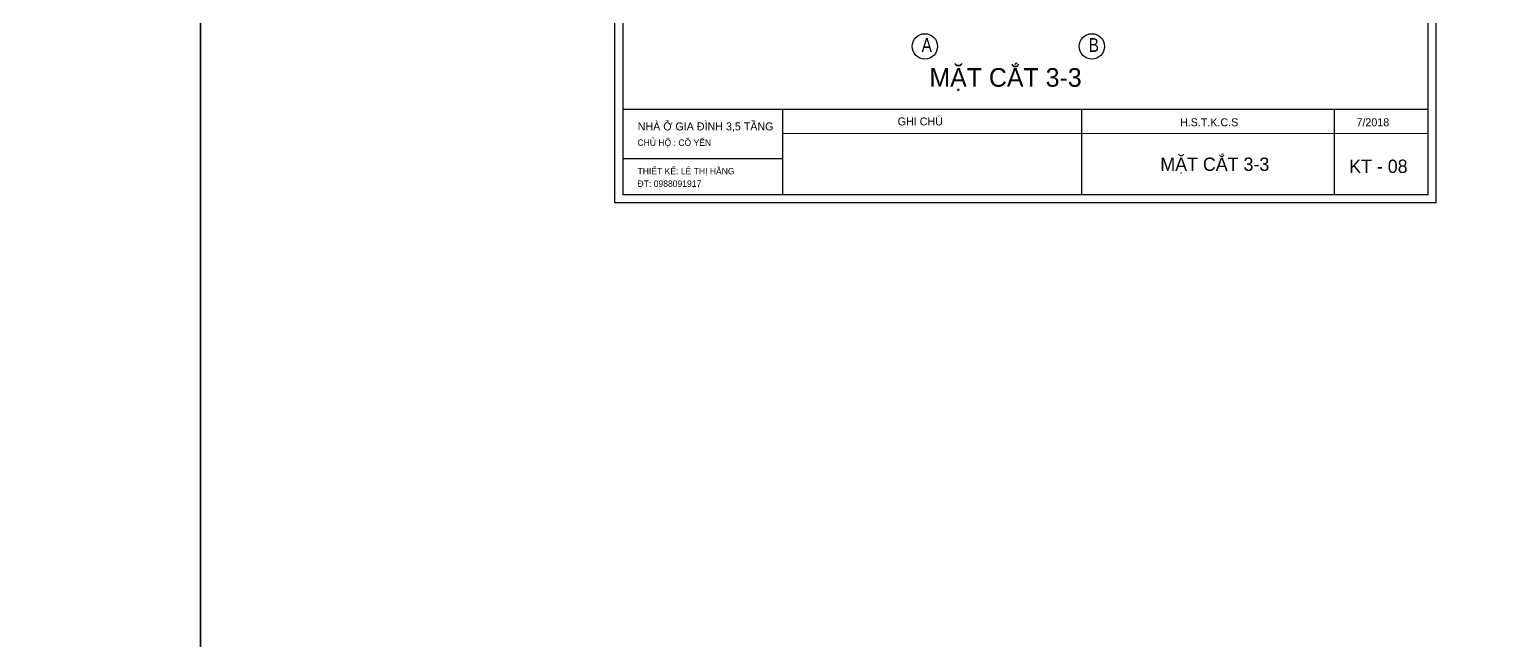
# Model space of a CAD drawing. Header units: millimetres. Extents: x -82962 to 19744, y -138000 to 4535.
# Drawn here: x -51945 to -24491, y -102619 to -91121 of the extents above; entities that cross this region are included whole.
import ezdxf

# ---------------------------------------------------------------- set-up
doc = ezdxf.new("R2010")
doc.units = ezdxf.units.MM
doc.header["$LTSCALE"] = 1000
doc.header["$MEASUREMENT"] = 0
doc.layers.add('THAY', color=4, linetype='Continuous', lineweight=30)
doc.styles.add('A2', font='VnAvantH.TTF')
doc.styles.add('VNARIAL', font='')
doc.styles.get('VNARIAL').set_extended_font_data('VNarial')

msp = doc.modelspace()

# ---------------------------------------------------------------- hatches: boundary and pattern name
at = {"layer": 'THAY', "ltscale": 0.2}
h = msp.add_hatch(dxfattribs=at)
h.set_pattern_fill('ANSI31', color=256, scale=300, style=0)
h.paths.add_polyline_path([(-31713.06521, -74300.50627), (-31823.06521, -74300.50627), (-31823.06521, -74600.50627), (-31823.06521, -74700.50627), (-31823.06521, -74850.50627), (-31713.06521, -74850.50627)])
h.paths.add_polyline_path([(-31713.06521, -75200.50627), (-31823.06521, -75200.50627), (-31823.06521, -77850.50627), (-31713.06521, -77850.50627)])
h.paths.add_polyline_path([(-32793.06521, -74950.50627), (-32903.06521, -74950.50627), (-32903.06521, -75600.50627), (-32793.06521, -75600.50627)])
h.paths.add_polyline_path([(-35003.06521, -74300.50627), (-35113.06521, -74300.50627), (-35113.06521, -74850.50627), (-35003.06521, -74850.50627), (-35003.06521, -74600.50627)])
h.paths.add_polyline_path([(-35003.06521, -75200.50627), (-35113.06521, -75200.50627), (-35113.06521, -77850.50627), (-35003.06521, -77850.50627)])
h.paths.add_polyline_path([(-38032.06739, -74683.96615), (-37306.80351, -74683.96615), (-37306.80351, -74483.03553), (-38032.06739, -74483.03553)], flags=9)
h.paths.add_polyline_path([(-38072.02935, -77683.96615), (-37346.76548, -77683.96615), (-37346.76548, -77483.03553), (-38072.02935, -77483.03553)], flags=9)
h.paths.add_polyline_path([(-37939.74793, -80983.96615), (-37316.54406, -80983.96615), (-37316.54406, -80783.03553), (-37939.74793, -80783.03553)], flags=9)
h.paths.add_polyline_path([(-37939.74793, -84583.96615), (-37316.54406, -84583.96615), (-37316.54406, -84383.03553), (-37939.74793, -84383.03553)], flags=9)
h.paths.add_polyline_path([(-37939.74793, -88483.96615), (-37316.54406, -88483.96615), (-37316.54406, -88283.03553), (-37939.74793, -88283.03553)], flags=9)
h.paths.add_polyline_path([(-32108.71747, -91613.7735), (-31840.87747, -91613.7735), (-31840.87747, -91224.9735), (-32108.71747, -91224.9735)], flags=9)
h.paths.add_polyline_path([(-35246.32572, -91613.7735), (-34958.73715, -91613.7735), (-34958.73715, -91224.9735), (-35246.32572, -91224.9735)], flags=9)
h.paths.add_polyline_path([(-35194.18378, -92458.74921), (-32007.8652, -92458.74921), (-32007.8652, -91510.07109), (-35194.18378, -91510.07109)], flags=9)
h.paths.add_polyline_path([(-40572.18718, -93399.80047), (-39062.80246, -93399.80047), (-39062.80246, -93088.81692), (-40572.18718, -93088.81692)], flags=9)
h.paths.add_polyline_path([(-40573.08907, -93095.55313), (-37841.2553, -93095.55313), (-37841.2553, -92747.35048), (-40573.08907, -92747.35048)], flags=9)
h.paths.add_polyline_path([(-40549.54401, -94118.4129), (-39297.46471, -94118.4129), (-39297.46471, -93931.87044), (-40549.54401, -93931.87044)], flags=9)
h.paths.add_polyline_path([(-40574.16871, -93938.86134), (-38806.48527, -93938.86134), (-38806.48527, -93604.39609), (-40574.16871, -93604.39609)], flags=9)
h.paths.add_polyline_path([(-35682.44811, -92983.27296), (-34725.49923, -92983.27296), (-34725.49923, -92681.10994), (-35682.44811, -92681.10994)], flags=9)
h.paths.add_polyline_path([(-30367.50183, -92988.42031), (-29294.38607, -92988.42031), (-29294.38607, -92755.24224), (-30367.50183, -92755.24224)], flags=9)
h.paths.add_polyline_path([(-27215.93456, -93893.06478), (-26065.60599, -93893.06478), (-26065.60599, -93504.43466), (-27215.93456, -93504.43466)], flags=9)
h.paths.add_polyline_path([(-27058.00575, -93017.17142), (-26316.00781, -93017.17142), (-26316.00781, -92748.97939), (-27058.00575, -92748.97939)], flags=9)
h.paths.add_polyline_path([(-30811.48098, -93967.06352), (-28531.18656, -93967.06352), (-28531.18656, -93288.14038), (-30811.48098, -93288.14038)], flags=9)

# ---------------------------------------------------------------- linework, layer by layer
for p, q in [((-40798.40464, -92621.49439), (-25664.23215, -92622.57375)), ((-37796.60865, -92621.70876), (-37796.723, -94225.00688)), ((-32176.35507, -92622.10959), (-32176.46942, -94225.40771)), ((-27432.21071, -92622.44794), (-27432.32506, -94225.74607)), ((-37796.62486, -93078.70681), (-25668.15716, -93079.57181)), ((-37796.6439, -93559.92631), (-40802.38118, -93559.71194))]:
    msp.add_line(p, q, dxfattribs=at)
for points in [[(-82962.46206, -138000.47192), (-48726.83517, -138000.47192), (-48726.83517, -7206.04221), (-82962.46206, -7206.04221)], [(-48726.83517, -138000.47192), (-14491.20828, -138000.47192), (-14491.20828, -7206.04221), (-48726.83517, -7206.04221)], [(-40951.19082, -72402.84384), (-40951.19082, -94376.16946), (-25518.01165, -94376.16946), (-25518.01165, -72402.84384)], [(-40796.96266, -72553.13071), (-40796.96266, -94225.88259), (-25664.35722, -94225.88259), (-25664.35722, -72553.13071)]]:
    msp.add_lwpolyline(points, close=True, dxfattribs=at)
at = {"layer": 'THAY'}
for centre in [(-35120.96381, -91444.4631), (-31983.35556, -91444.4631)]:
    msp.add_circle(centre, 238.27684, dxfattribs=at)

# ---------------------------------------------------------------- texts
at = {"layer": 'THAY', "style": 'VNARIAL', "width": 0.8}
for s, p in [('A', (-35181.52572, -91548.9735)), ('B', (-32043.91747, -91548.9735))]:
    msp.add_text(s, height=259.2, dxfattribs=at).set_placement(p)
at = {"layer": 'THAY', "style": 'A2'}
msp.add_text('mÆt c¾t 3-3', height=350, dxfattribs=at).set_placement((-35036.07076, -92203.47823))
at = {"layer": 'THAY', "ltscale": 0.2, "style": 'A2'}
for s, height, p in [('ghi chó', 150.286865, (-35632.08761, -92930.23054)), ('7/2018', 150.286865, (-27013.30708, -92946.44819)), ('nhµ ë gia ®×nh 3,5 tÇng', 150.2868647, (-40515.05529, -93023.91109)), ('h.s.t.k.c.s', 150.2868647, (-30328.63882, -92946.87538)), ('chñ hé : c« yÕn', 120.2294918, (-40520.35659, -93314.59487)), ('mÆt c¾t 3-3', 250.4781078, (-30698.32713, -93784.3784)), ('kt - 08', 250.478108, (-27151.16288, -93823.82322)), ('thiÕt kÕ: lª thÞ h»ng', 120.2294918, (-40518.4245, -93850.85463)), ('§T: 0988091917', 120.2294918, (-40518.4536, -94085.17695))]:
    msp.add_text(s, height=height, dxfattribs=at).set_placement(p)

doc.saveas('drawing.dxf')
